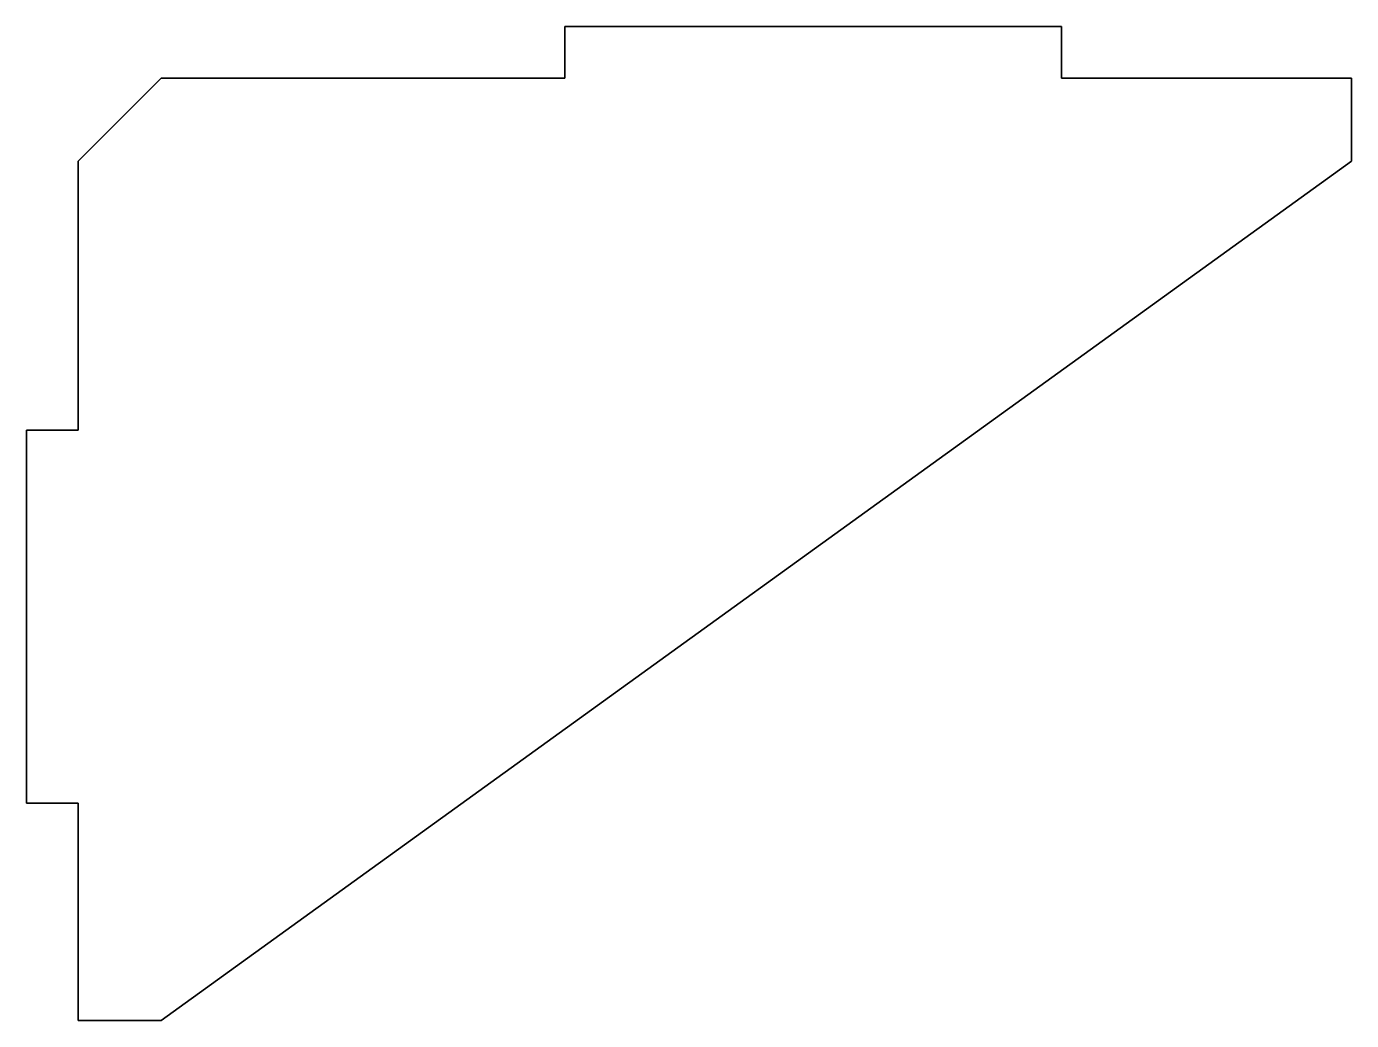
# Model space of a CAD drawing. Header units: millimetres. Extents: x 0 to 64, y 0 to 48.
import ezdxf

# ---------------------------------------------------------------- set-up
doc = ezdxf.new("R2010")
doc.units = ezdxf.units.MM
doc.layers.add('SIMUMAK Visible (ISO)', color=7, linetype='Continuous', lineweight=35)

# ---------------------------------------------------------------- blocks, each defined once
blk = doc.blocks.new('SIL-027-KRSP-01_Sheet_5_SIL-027-KRSP-01')
at = {"layer": 'SIMUMAK Visible (ISO)'}
for p, q in [((-6, 24), (-6, 21.5)), ((18, 24), (-6, 24)), ((18, 21.5), (18, 24)), ((-25.5, 21.5), (-29.5, 17.5)), ((-6, 21.5), (-25.5, 21.5)), ((32, 21.5), (18, 21.5)), ((32, 17.5), (32, 21.5)), ((-29.5, 17.5), (-29.5, 4.5)), ((-25.5, -24), (32, 17.5)), ((-32, 4.5), (-32, -13.5)), ((-29.5, 4.5), (-32, 4.5)), ((-32, -13.5), (-29.5, -13.5)), ((-29.5, -13.5), (-29.5, -24)), ((-29.5, -24), (-25.5, -24))]:
    blk.add_line(p, q, dxfattribs=at)

msp = doc.modelspace()

# ---------------------------------------------------------------- block references
msp.add_blockref('SIL-027-KRSP-01_Sheet_5_SIL-027-KRSP-01', (32, 24))

doc.saveas('drawing.dxf')
